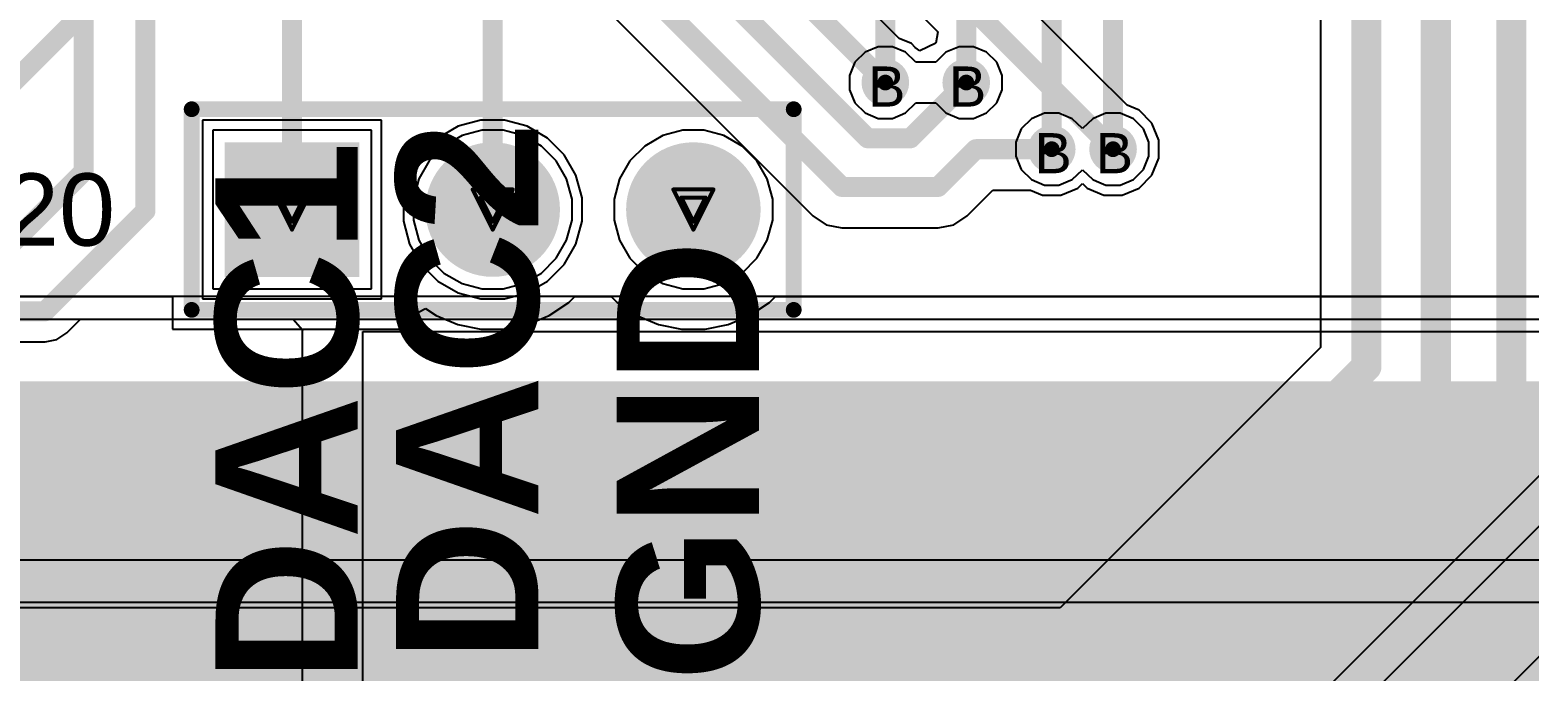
# Model space of a CAD drawing. Header units: inches. Extents: x 0 to 5379, y 0 to 5429.
# Drawn here: x 217.34 to 236.31, y 67.96 to 76.08 of the extents above; entities that cross this region are included whole.
import ezdxf

# ---------------------------------------------------------------- set-up
doc = ezdxf.new("R2010")
doc.units = ezdxf.units.IN
for name, color, linetype in [('Bottom Layer', 5, 'Continuous'), ('Bottom Solder', 6, 'Continuous'), ('Drill Drawing', 1, 'Continuous'), ('GND01', 16, 'Continuous'), ('GND02', 76, 'Continuous'), ('Multi-Layer', 9, 'Continuous'), ('Pad Holes', 156, 'Continuous'), ('PWR', 156, 'Continuous'), ('SIG 01', 90, 'Continuous'), ('Top Layer', 1, 'Continuous'), ('Top Overlay', 2, 'Continuous'), ('Top Solder', 216, 'Continuous'), ('Via Holes', 16, 'Continuous')]:
    doc.layers.add(name, color=color, linetype=linetype)
doc.styles.add('Arial', font='', dxfattribs={"height": 0.2})
doc.styles.add('Arial_Bold', font='', dxfattribs={"height": 0.2})
doc.styles.get('Arial').set_extended_font_data('Arial')
doc.styles.get('Arial_Bold').set_extended_font_data('Arial', bold=True)

# ---------------------------------------------------------------- blocks, each defined once
blk = doc.blocks.new('HDR1X3__819')
at = {"layer": 'Bottom Layer'}
blk.add_hatch(color=5, dxfattribs=at).paths.add_polyline_path([(-0.74999977, 0.74999977), (0.74999977, 0.74999977), (0.74999977, -0.74999977), (-0.74999977, -0.74999977)])
h = blk.add_hatch(color=5, dxfattribs=at)
edge = h.paths.add_edge_path()
edge.add_arc((2.54, 0), 0.7499985, 0, 360)
h = blk.add_hatch(color=5, dxfattribs=at)
edge = h.paths.add_edge_path()
edge.add_arc((5.08, 0), 0.7499985, 0, 360)
at = {"layer": 'Bottom Solder'}
blk.add_hatch(color=6, dxfattribs=at).paths.add_polyline_path([(-0.85159977, 0.85159977), (0.85159977, 0.85159977), (0.85159977, -0.85159977), (-0.85159977, -0.85159977)])
h = blk.add_hatch(color=6, dxfattribs=at)
edge = h.paths.add_edge_path()
edge.add_arc((2.54, 0), 0.8515985, 0, 360)
h = blk.add_hatch(color=6, dxfattribs=at)
edge = h.paths.add_edge_path()
edge.add_arc((5.08, 0), 0.8515985, 0, 360)
at = {"layer": 'GND01'}
blk.add_hatch(color=16, dxfattribs=at).paths.add_polyline_path([(-0.74999977, 0.74999977), (0.74999977, 0.74999977), (0.74999977, -0.74999977), (-0.74999977, -0.74999977)])
h = blk.add_hatch(color=16, dxfattribs=at)
edge = h.paths.add_edge_path()
edge.add_arc((2.54, 0), 0.7499985, 0, 360)
h = blk.add_hatch(color=16, dxfattribs=at)
edge = h.paths.add_edge_path()
edge.add_arc((5.08, 0), 0.7499985, 0, 360)
at = {"layer": 'GND02'}
blk.add_hatch(color=76, dxfattribs=at).paths.add_polyline_path([(-0.74999977, 0.74999977), (0.74999977, 0.74999977), (0.74999977, -0.74999977), (-0.74999977, -0.74999977)])
h = blk.add_hatch(color=76, dxfattribs=at)
edge = h.paths.add_edge_path()
edge.add_arc((2.54, 0), 0.7499985, 0, 360)
h = blk.add_hatch(color=76, dxfattribs=at)
edge = h.paths.add_edge_path()
edge.add_arc((5.08, 0), 0.7499985, 0, 360)
at = {"layer": 'Multi-Layer'}
blk.add_hatch(color=9, dxfattribs=at).paths.add_polyline_path([(-0.74999977, 0.74999977), (0.74999977, 0.74999977), (0.74999977, -0.74999977), (-0.74999977, -0.74999977)])
h = blk.add_hatch(color=9, dxfattribs=at)
edge = h.paths.add_edge_path()
edge.add_arc((2.54, 0), 0.7499985, 0, 360)
h = blk.add_hatch(color=9, dxfattribs=at)
edge = h.paths.add_edge_path()
edge.add_arc((5.08, 0), 0.7499985, 0, 360)
at = {"layer": 'Pad Holes'}
h = blk.add_hatch(color=7, dxfattribs=at)
edge = h.paths.add_edge_path()
edge.add_arc((0, 0), 0.4499991, 0, 360)
h = blk.add_hatch(color=7, dxfattribs=at)
edge = h.paths.add_edge_path()
edge.add_arc((2.54, 0), 0.4499991, 0, 360)
h = blk.add_hatch(color=7, dxfattribs=at)
edge = h.paths.add_edge_path()
edge.add_arc((5.08, 0), 0.4499991, 0, 360)
at = {"layer": 'PWR'}
blk.add_hatch(color=156, dxfattribs=at).paths.add_polyline_path([(-0.74999977, 0.74999977), (0.74999977, 0.74999977), (0.74999977, -0.74999977), (-0.74999977, -0.74999977)])
h = blk.add_hatch(color=156, dxfattribs=at)
edge = h.paths.add_edge_path()
edge.add_arc((2.54, 0), 0.7499985, 0, 360)
h = blk.add_hatch(color=156, dxfattribs=at)
edge = h.paths.add_edge_path()
edge.add_arc((5.08, 0), 0.7499985, 0, 360)
at = {"layer": 'SIG 01'}
blk.add_hatch(color=90, dxfattribs=at).paths.add_polyline_path([(-0.74999977, 0.74999977), (0.74999977, 0.74999977), (0.74999977, -0.74999977), (-0.74999977, -0.74999977)])
h = blk.add_hatch(color=90, dxfattribs=at)
edge = h.paths.add_edge_path()
edge.add_arc((2.54, 0), 0.7499985, 0, 360)
h = blk.add_hatch(color=90, dxfattribs=at)
edge = h.paths.add_edge_path()
edge.add_arc((5.08, 0), 0.7499985, 0, 360)
at = {"layer": 'Top Layer'}
blk.add_hatch(color=1, dxfattribs=at).paths.add_polyline_path([(-0.74999977, 0.74999977), (0.74999977, 0.74999977), (0.74999977, -0.74999977), (-0.74999977, -0.74999977)])
h = blk.add_hatch(color=1, dxfattribs=at)
edge = h.paths.add_edge_path()
edge.add_arc((2.54, 0), 0.7499985, 0, 360)
h = blk.add_hatch(color=1, dxfattribs=at)
edge = h.paths.add_edge_path()
edge.add_arc((5.08, 0), 0.7499985, 0, 360)
at = {"layer": 'Top Solder'}
blk.add_hatch(color=216, dxfattribs=at).paths.add_polyline_path([(-0.85159977, 0.85159977), (0.85159977, 0.85159977), (0.85159977, -0.85159977), (-0.85159977, -0.85159977)])
h = blk.add_hatch(color=216, dxfattribs=at)
edge = h.paths.add_edge_path()
edge.add_arc((2.54, 0), 0.8515985, 0, 360)
h = blk.add_hatch(color=216, dxfattribs=at)
edge = h.paths.add_edge_path()
edge.add_arc((5.08, 0), 0.8515985, 0, 360)
at = {"layer": 'Top Overlay'}
for points in [[(-1.27, 1.27, 0.1999996, 0.1999996, 0), (6.35, 1.27, 0.1999996, 0.1999996, 0)], [(-1.27, -1.27, 0.1999996, 0.1999996, 0), (-1.27, 1.27, 0.1999996, 0.1999996, 0)], [(6.35, -1.27, 0.1999996, 0.1999996, 0), (6.35, 1.27, 0.1999996, 0.1999996, 0)], [(-1.27, -1.27, 0.1999996, 0.1999996, 0), (6.35, -1.27, 0.1999996, 0.1999996, 0)]]:
    blk.add_lwpolyline(points, format="xyseb", dxfattribs=at)
for points in [[(-1.3199999, 1.27, 0.0999998, 0.0999998, 1), (-1.2200001, 1.27, 0.0999998, 0.0999998, 1)], [(-1.3199999, 1.27, 0.0999998, 0.0999998, 1), (-1.2200001, 1.27, 0.0999998, 0.0999998, 1)], [(6.300000099999999, 1.27, 0.0999998, 0.0999998, 1), (6.399999899999999, 1.27, 0.0999998, 0.0999998, 1)], [(6.300000099999999, 1.27, 0.0999998, 0.0999998, 1), (6.399999899999999, 1.27, 0.0999998, 0.0999998, 1)], [(-1.3199999, -1.27, 0.0999998, 0.0999998, 1), (-1.2200001, -1.27, 0.0999998, 0.0999998, 1)], [(-1.3199999, -1.27, 0.0999998, 0.0999998, 1), (-1.2200001, -1.27, 0.0999998, 0.0999998, 1)], [(6.300000099999999, -1.27, 0.0999998, 0.0999998, 1), (6.399999899999999, -1.27, 0.0999998, 0.0999998, 1)], [(6.300000099999999, -1.27, 0.0999998, 0.0999998, 1), (6.399999899999999, -1.27, 0.0999998, 0.0999998, 1)]]:
    blk.add_lwpolyline(points, format="xyseb", close=True, dxfattribs=at)

msp = doc.modelspace()

# ---------------------------------------------------------------- hatches: boundary and pattern name
at = {"layer": 'Bottom Layer'}
h = msp.add_hatch(color=5, dxfattribs=at)
edge = h.paths.add_edge_path()
edge.add_arc((228.16505802, 75.4126), 0.1999996, 0, 360)
h = msp.add_hatch(color=5, dxfattribs=at)
edge = h.paths.add_edge_path()
edge.add_arc((229.1893435, 75.4126), 0.1999996, 0, 360)
h = msp.add_hatch(color=5, dxfattribs=at)
edge = h.paths.add_edge_path()
edge.add_arc((230.27128698, 74.5687993), 0.1999996, 0, 360)
h = msp.add_hatch(color=5, dxfattribs=at)
edge = h.paths.add_edge_path()
edge.add_arc((231.04738652, 74.5687993), 0.1999996, 0, 360)
at = {"layer": 'Bottom Solder'}
h = msp.add_hatch(color=6, dxfattribs=at)
edge = h.paths.add_edge_path()
edge.add_arc((228.16505802, 75.4126), 0.3015996, 0, 360)
h = msp.add_hatch(color=6, dxfattribs=at)
edge = h.paths.add_edge_path()
edge.add_arc((229.1893435, 75.4126), 0.3015996, 0, 360)
h = msp.add_hatch(color=6, dxfattribs=at)
edge = h.paths.add_edge_path()
edge.add_arc((230.27128698, 74.5687993), 0.3015996, 0, 360)
h = msp.add_hatch(color=6, dxfattribs=at)
edge = h.paths.add_edge_path()
edge.add_arc((231.04738652, 74.5687993), 0.3015996, 0, 360)
msp.add_hatch(color=6, dxfattribs=at).paths.add_polyline_path([(191.32140806, 66.92899999999999), (348.97059746, 66.92899999999999), (348.97059746, 71.6309972), (191.32140806, 71.6309972)])
at = {"layer": 'GND01'}
h = msp.add_hatch(color=16, dxfattribs=at)
edge = h.paths.add_edge_path()
edge.add_arc((228.16505802, 75.4126), 0.1999996, 0, 360)
h = msp.add_hatch(color=16, dxfattribs=at)
edge = h.paths.add_edge_path()
edge.add_arc((229.1893435, 75.4126), 0.1999996, 0, 360)
h = msp.add_hatch(color=16, dxfattribs=at)
edge = h.paths.add_edge_path()
edge.add_arc((230.27128698, 74.5687993), 0.1999996, 0, 360)
h = msp.add_hatch(color=16, dxfattribs=at)
edge = h.paths.add_edge_path()
edge.add_arc((231.04738652, 74.5687993), 0.1999996, 0, 360)
at = {"layer": 'GND02'}
h = msp.add_hatch(color=76, dxfattribs=at)
edge = h.paths.add_edge_path()
edge.add_arc((228.16505802, 75.4126), 0.1999996, 0, 360)
h = msp.add_hatch(color=76, dxfattribs=at)
edge = h.paths.add_edge_path()
edge.add_arc((229.1893435, 75.4126), 0.1999996, 0, 360)
h = msp.add_hatch(color=76, dxfattribs=at)
edge = h.paths.add_edge_path()
edge.add_arc((230.27128698, 74.5687993), 0.1999996, 0, 360)
h = msp.add_hatch(color=76, dxfattribs=at)
edge = h.paths.add_edge_path()
edge.add_arc((231.04738652, 74.5687993), 0.1999996, 0, 360)
at = {"layer": 'PWR'}
h = msp.add_hatch(color=156, dxfattribs=at)
edge = h.paths.add_edge_path()
edge.add_arc((228.16505802, 75.4126), 0.1999996, 0, 360)
h = msp.add_hatch(color=156, dxfattribs=at)
edge = h.paths.add_edge_path()
edge.add_arc((229.1893435, 75.4126), 0.1999996, 0, 360)
h = msp.add_hatch(color=156, dxfattribs=at)
edge = h.paths.add_edge_path()
edge.add_arc((230.27128698, 74.5687993), 0.1999996, 0, 360)
h = msp.add_hatch(color=156, dxfattribs=at)
edge = h.paths.add_edge_path()
edge.add_arc((231.04738652, 74.5687993), 0.1999996, 0, 360)
at = {"layer": 'SIG 01'}
h = msp.add_hatch(color=90, dxfattribs=at)
edge = h.paths.add_edge_path()
edge.add_arc((228.16505802, 75.4126), 0.1999996, 0, 360)
h = msp.add_hatch(color=90, dxfattribs=at)
edge = h.paths.add_edge_path()
edge.add_arc((229.1893435, 75.4126), 0.1999996, 0, 360)
h = msp.add_hatch(color=90, dxfattribs=at)
edge = h.paths.add_edge_path()
edge.add_arc((230.27128698, 74.5687993), 0.1999996, 0, 360)
h = msp.add_hatch(color=90, dxfattribs=at)
edge = h.paths.add_edge_path()
edge.add_arc((231.04738652, 74.5687993), 0.1999996, 0, 360)
at = {"layer": 'Top Layer'}
h = msp.add_hatch(color=1, dxfattribs=at)
edge = h.paths.add_edge_path()
edge.add_arc((228.16505802, 75.4126), 0.1999996, 0, 360)
h = msp.add_hatch(color=1, dxfattribs=at)
edge = h.paths.add_edge_path()
edge.add_arc((229.1893435, 75.4126), 0.1999996, 0, 360)
h = msp.add_hatch(color=1, dxfattribs=at)
edge = h.paths.add_edge_path()
edge.add_arc((230.27128698, 74.5687993), 0.1999996, 0, 360)
h = msp.add_hatch(color=1, dxfattribs=at)
edge = h.paths.add_edge_path()
edge.add_arc((231.04738652, 74.5687993), 0.1999996, 0, 360)
at = {"layer": 'Top Solder'}
h = msp.add_hatch(color=216, dxfattribs=at)
edge = h.paths.add_edge_path()
edge.add_arc((228.16505802, 75.4126), 0.3015996, 0, 360)
h = msp.add_hatch(color=216, dxfattribs=at)
edge = h.paths.add_edge_path()
edge.add_arc((229.1893435, 75.4126), 0.3015996, 0, 360)
h = msp.add_hatch(color=216, dxfattribs=at)
edge = h.paths.add_edge_path()
edge.add_arc((230.27128698, 74.5687993), 0.3015996, 0, 360)
h = msp.add_hatch(color=216, dxfattribs=at)
edge = h.paths.add_edge_path()
edge.add_arc((231.04738652, 74.5687993), 0.3015996, 0, 360)
at = {"layer": 'Via Holes'}
h = msp.add_hatch(color=7, dxfattribs=at)
edge = h.paths.add_edge_path()
edge.add_arc((228.16505802, 75.4126), 0.0999998, 0, 360)
h = msp.add_hatch(color=7, dxfattribs=at)
edge = h.paths.add_edge_path()
edge.add_arc((229.1893435, 75.4126), 0.0999998, 0, 360)
h = msp.add_hatch(color=7, dxfattribs=at)
edge = h.paths.add_edge_path()
edge.add_arc((230.27128698, 74.5687993), 0.0999998, 0, 360)
h = msp.add_hatch(color=7, dxfattribs=at)
edge = h.paths.add_edge_path()
edge.add_arc((231.04738652, 74.5687993), 0.0999998, 0, 360)

# ---------------------------------------------------------------- linework, layer by layer
at = {"layer": 'Bottom Layer'}
for p, q in [((243.35271116, 72.7054172), (205.60831116, 72.7054172)), ((215.65690422, 72.7054172), (219.14348856, 72.7054172)), ((219.14348856, 72.7054172), (219.14348856, 72.29270022)), ((224.1593307, 72.63025352), (224.23449438, 72.7054172)), ((224.23449438, 72.7054172), (224.69647974, 72.7054172)), ((224.69647974, 72.7054172), (224.77164342, 72.63025352)), ((226.6993307, 72.63025352), (226.77449438, 72.7054172)), ((226.77449438, 72.7054172), (243.35271116, 72.7054172)), ((222.16748556, 72.45928357999999), (222.34528556, 72.55432022)), ((222.34528556, 72.55432022), (222.47928834, 72.46478268)), ((223.91168578, 72.46478268), (224.1593307, 72.63025352)), ((224.77164342, 72.63025352), (225.01928834, 72.46478268)), ((226.45168578, 72.46478268), (226.6993307, 72.63025352)), ((219.14348856, 72.29270022), (222.16748556, 72.29270022)), ((222.16748556, 72.29270022), (222.16748556, 72.45928357999999)), ((222.47928834, 72.46478268), (222.75445416, 72.35080526)), ((222.75445416, 72.35080526), (223.0465694, 72.29270022)), ((223.0465694, 72.29270022), (223.34440472, 72.29270022)), ((223.34440472, 72.29270022), (223.63651996, 72.35080526)), ((223.63651996, 72.35080526), (223.91168578, 72.46478268)), ((225.01928834, 72.46478268), (225.29445416, 72.35080526)), ((225.29445416, 72.35080526), (225.5865694, 72.29270022)), ((225.5865694, 72.29270022), (225.88440472, 72.29270022)), ((225.88440472, 72.29270022), (226.17651996, 72.35080526)), ((226.17651996, 72.35080526), (226.45168578, 72.46478268))]:
    msp.add_line(p, q, dxfattribs=at)
msp.add_lwpolyline([(215.14268122, 73.4314, 0.254, 0.254, 0), (217.94055472, 76.22927349999999, 0.254, 0.254, 0)], format="xyseb", dxfattribs=at)
at = {"layer": 'Drill Drawing'}
for points in [[(220.40148706, 74.05869872, 0.0508, 0.0508, 0), (220.90948706, 74.05869872, 0.0508, 0.0508, 0)], [(220.40148706, 74.05869872, 0.0508, 0.0508, 0), (220.65548706, 73.55069872, 0.0508, 0.0508, 0)], [(220.65548706, 73.55069872, 0.0508, 0.0508, 0), (220.90948706, 74.05869872, 0.0508, 0.0508, 0)], [(222.94148706, 74.05869872, 0.0508, 0.0508, 0), (223.44948706, 74.05869872, 0.0508, 0.0508, 0)], [(222.94148706, 74.05869872, 0.0508, 0.0508, 0), (223.19548706, 73.55069872, 0.0508, 0.0508, 0)], [(223.19548706, 73.55069872, 0.0508, 0.0508, 0), (223.44948706, 74.05869872, 0.0508, 0.0508, 0)], [(225.48148706, 74.05869872, 0.0508, 0.0508, 0), (225.98948706, 74.05869872, 0.0508, 0.0508, 0)], [(225.48148706, 74.05869872, 0.0508, 0.0508, 0), (225.73548706, 73.55069872, 0.0508, 0.0508, 0)], [(225.73548706, 73.55069872, 0.0508, 0.0508, 0), (225.98948706, 74.05869872, 0.0508, 0.0508, 0)], [(220.50308706, 73.95709872, 0.0508, 0.0508, 0), (220.80788706, 73.95709872, 0.0508, 0.0508, 0)], [(220.50308706, 73.95709872, 0.0508, 0.0508, 0), (220.65548706, 73.65229872, 0.0508, 0.0508, 0)], [(220.65548706, 73.65229872, 0.0508, 0.0508, 0), (220.80788706, 73.95709872, 0.0508, 0.0508, 0)], [(223.04308706, 73.95709872, 0.0508, 0.0508, 0), (223.34788706, 73.95709872, 0.0508, 0.0508, 0)], [(223.04308706, 73.95709872, 0.0508, 0.0508, 0), (223.19548706, 73.65229872, 0.0508, 0.0508, 0)], [(223.19548706, 73.65229872, 0.0508, 0.0508, 0), (223.34788706, 73.95709872, 0.0508, 0.0508, 0)], [(225.58308706, 73.95709872, 0.0508, 0.0508, 0), (225.88788706, 73.95709872, 0.0508, 0.0508, 0)], [(225.58308706, 73.95709872, 0.0508, 0.0508, 0), (225.73548706, 73.65229872, 0.0508, 0.0508, 0)], [(225.73548706, 73.65229872, 0.0508, 0.0508, 0), (225.88788706, 73.95709872, 0.0508, 0.0508, 0)]]:
    msp.add_lwpolyline(points, format="xyseb", dxfattribs=at)
for points in [[(220.38878706, 74.05869872, 0.0254, 0.0254, 1), (220.41418706, 74.05869872, 0.0254, 0.0254, 1)], [(220.38878706, 74.05869872, 0.0254, 0.0254, 1), (220.41418706, 74.05869872, 0.0254, 0.0254, 1)], [(220.89678706, 74.05869872, 0.0254, 0.0254, 1), (220.92218706, 74.05869872, 0.0254, 0.0254, 1)], [(220.89678706, 74.05869872, 0.0254, 0.0254, 1), (220.92218706, 74.05869872, 0.0254, 0.0254, 1)], [(222.92878706, 74.05869872, 0.0254, 0.0254, 1), (222.95418706, 74.05869872, 0.0254, 0.0254, 1)], [(222.92878706, 74.05869872, 0.0254, 0.0254, 1), (222.95418706, 74.05869872, 0.0254, 0.0254, 1)], [(223.43678706, 74.05869872, 0.0254, 0.0254, 1), (223.46218706, 74.05869872, 0.0254, 0.0254, 1)], [(223.43678706, 74.05869872, 0.0254, 0.0254, 1), (223.46218706, 74.05869872, 0.0254, 0.0254, 1)], [(225.46878706, 74.05869872, 0.0254, 0.0254, 1), (225.49418706, 74.05869872, 0.0254, 0.0254, 1)], [(225.46878706, 74.05869872, 0.0254, 0.0254, 1), (225.49418706, 74.05869872, 0.0254, 0.0254, 1)], [(225.97678706, 74.05869872, 0.0254, 0.0254, 1), (226.00218706, 74.05869872, 0.0254, 0.0254, 1)], [(225.97678706, 74.05869872, 0.0254, 0.0254, 1), (226.00218706, 74.05869872, 0.0254, 0.0254, 1)], [(220.49038706, 73.95709872, 0.0254, 0.0254, 1), (220.51578706, 73.95709872, 0.0254, 0.0254, 1)], [(220.49038706, 73.95709872, 0.0254, 0.0254, 1), (220.51578706, 73.95709872, 0.0254, 0.0254, 1)], [(220.79518706, 73.95709872, 0.0254, 0.0254, 1), (220.82058706, 73.95709872, 0.0254, 0.0254, 1)], [(220.79518706, 73.95709872, 0.0254, 0.0254, 1), (220.82058706, 73.95709872, 0.0254, 0.0254, 1)], [(223.03038706, 73.95709872, 0.0254, 0.0254, 1), (223.05578706, 73.95709872, 0.0254, 0.0254, 1)], [(223.03038706, 73.95709872, 0.0254, 0.0254, 1), (223.05578706, 73.95709872, 0.0254, 0.0254, 1)], [(223.33518706, 73.95709872, 0.0254, 0.0254, 1), (223.36058706, 73.95709872, 0.0254, 0.0254, 1)], [(223.33518706, 73.95709872, 0.0254, 0.0254, 1), (223.36058706, 73.95709872, 0.0254, 0.0254, 1)], [(225.57038706, 73.95709872, 0.0254, 0.0254, 1), (225.59578706, 73.95709872, 0.0254, 0.0254, 1)], [(225.57038706, 73.95709872, 0.0254, 0.0254, 1), (225.59578706, 73.95709872, 0.0254, 0.0254, 1)], [(225.87518706, 73.95709872, 0.0254, 0.0254, 1), (225.90058706, 73.95709872, 0.0254, 0.0254, 1)], [(225.87518706, 73.95709872, 0.0254, 0.0254, 1), (225.90058706, 73.95709872, 0.0254, 0.0254, 1)], [(220.64278706, 73.65229872, 0.0254, 0.0254, 1), (220.66818706, 73.65229872, 0.0254, 0.0254, 1)], [(220.64278706, 73.65229872, 0.0254, 0.0254, 1), (220.66818706, 73.65229872, 0.0254, 0.0254, 1)], [(223.18278706, 73.65229872, 0.0254, 0.0254, 1), (223.20818706, 73.65229872, 0.0254, 0.0254, 1)], [(223.18278706, 73.65229872, 0.0254, 0.0254, 1), (223.20818706, 73.65229872, 0.0254, 0.0254, 1)], [(225.72278706, 73.65229872, 0.0254, 0.0254, 1), (225.74818706, 73.65229872, 0.0254, 0.0254, 1)], [(225.72278706, 73.65229872, 0.0254, 0.0254, 1), (225.74818706, 73.65229872, 0.0254, 0.0254, 1)], [(220.64278706, 73.55069872, 0.0254, 0.0254, 1), (220.66818706, 73.55069872, 0.0254, 0.0254, 1)], [(220.64278706, 73.55069872, 0.0254, 0.0254, 1), (220.66818706, 73.55069872, 0.0254, 0.0254, 1)], [(223.18278706, 73.55069872, 0.0254, 0.0254, 1), (223.20818706, 73.55069872, 0.0254, 0.0254, 1)], [(223.18278706, 73.55069872, 0.0254, 0.0254, 1), (223.20818706, 73.55069872, 0.0254, 0.0254, 1)], [(225.72278706, 73.55069872, 0.0254, 0.0254, 1), (225.74818706, 73.55069872, 0.0254, 0.0254, 1)], [(225.72278706, 73.55069872, 0.0254, 0.0254, 1), (225.74818706, 73.55069872, 0.0254, 0.0254, 1)]]:
    msp.add_lwpolyline(points, format="xyseb", close=True, dxfattribs=at)
at = {"layer": 'GND01'}
for p, q in [((227.9078881, 75.79748366), (227.78017436, 75.66976992)), ((228.07475086, 75.86659959999999), (227.9078881, 75.79748366)), ((228.25536518, 75.86659959999999), (228.07475086, 75.86659959999999)), ((228.42222794, 75.79748366), (228.25536518, 75.86659959999999)), ((228.54993914, 75.66977245999999), (228.42222794, 75.79748366)), ((228.93217358, 75.79748366), (228.80446238, 75.66977245999999)), ((229.09903634, 75.86659959999999), (228.93217358, 75.79748366)), ((229.27965066, 75.86659959999999), (229.09903634, 75.86659959999999)), ((229.44651342, 75.79748366), (229.27965066, 75.86659959999999)), ((229.57422716, 75.66976992), (229.44651342, 75.79748366)), ((227.78017436, 75.66976992), (227.71105842, 75.50290715999999)), ((228.80446238, 75.66977245999999), (228.54993914, 75.66977245999999)), ((229.6433431, 75.50290715999999), (229.57422716, 75.66976992)), ((227.71105842, 75.50290715999999), (227.71105842, 75.32229284)), ((229.6433431, 75.32229284), (229.6433431, 75.50290715999999)), ((227.71105842, 75.32229284), (227.78017436, 75.15543008)), ((227.78017436, 75.15543008), (227.9078881, 75.02771634)), ((228.42222794, 75.02771634), (228.54993914, 75.15542754)), ((228.54993914, 75.15542754), (228.80446238, 75.15542754)), ((228.80446238, 75.15542754), (228.93217358, 75.02771634)), ((229.44651342, 75.02771634), (229.57422716, 75.15543008)), ((229.57422716, 75.15543008), (229.6433431, 75.32229284)), ((227.9078881, 75.02771634), (228.07475086, 74.9586004)), ((228.07475086, 74.9586004), (228.25536518, 74.9586004)), ((228.25536518, 74.9586004), (228.42222794, 75.02771634)), ((228.93217358, 75.02771634), (229.09903634, 74.9586004)), ((229.09903634, 74.9586004), (229.27965066, 74.9586004)), ((229.27965066, 74.9586004), (229.44651342, 75.02771634)), ((230.01411706, 74.95368296), (229.88640332, 74.82596921999999)), ((230.18097982, 75.0227989), (230.01411706, 74.95368296)), ((230.36159414, 75.0227989), (230.18097982, 75.0227989)), ((230.47888118, 74.97421632), (230.36159414, 75.0227989)), ((230.52845944, 74.95368549999999), (230.47888118, 74.97421632)), ((230.52850008, 74.95364232), (230.52845944, 74.95368549999999)), ((230.65933548, 74.82898927999999), (230.52850008, 74.95364232)), ((230.79017342, 74.95364232), (230.65933548, 74.82898927999999)), ((230.79021406, 74.95368549999999), (230.79017342, 74.95364232)), ((230.83979232, 74.97421886), (230.79021406, 74.95368549999999)), ((230.95707936, 75.0227989), (230.83979232, 74.97421886)), ((231.13769368, 75.0227989), (230.95707936, 75.0227989)), ((231.30455644, 74.95368296), (231.13769368, 75.0227989)), ((231.43227018, 74.82596921999999), (231.30455644, 74.95368296)), ((221.65948556, 74.80869722), (219.65148856, 74.80869722)), ((219.65148856, 74.80869722), (219.65148856, 72.80070022)), ((221.65948556, 72.80070022), (221.65948556, 74.80869722)), ((223.063308, 74.80869722), (222.80795672, 74.74027724)), ((223.32766612, 74.80869722), (223.063308, 74.80869722)), ((223.5830174, 74.74027724), (223.32766612, 74.80869722)), ((229.88640332, 74.82596921999999), (229.81728738, 74.65910645999999)), ((231.50138612, 74.65910645999999), (231.43227018, 74.82596921999999)), ((222.57901636, 74.60809818), (222.3920876, 74.42116942)), ((222.80795672, 74.74027724), (222.57901636, 74.60809818)), ((223.81195776, 74.60809818), (223.5830174, 74.74027724)), ((223.99888652, 74.42116942), (223.81195776, 74.60809818)), ((229.81728738, 74.65910645999999), (229.81728738, 74.47849214)), ((231.50138612, 74.47849214), (231.50138612, 74.65910645999999)), ((222.3920876, 74.42116942), (222.25990854, 74.19222906)), ((224.13106558, 74.19222906), (223.99888652, 74.42116942)), ((229.81728738, 74.47849214), (229.88640332, 74.31162938)), ((231.43227018, 74.31162938), (231.50138612, 74.47849214)), ((222.25990854, 74.19222906), (222.19148856, 73.93687777999999)), ((224.19948556, 73.93687777999999), (224.13106558, 74.19222906)), ((229.88640332, 74.31162938), (230.01411706, 74.18391564)), ((230.52850008, 74.18395627999999), (230.65933802, 74.30860932)), ((230.65933802, 74.30860932), (230.79017342, 74.18395627999999)), ((231.30455644, 74.18391564), (231.43227018, 74.31162938)), ((230.01411706, 74.18391564), (230.18097982, 74.11479969999999)), ((230.18097982, 74.11479969999999), (230.36159414, 74.11479969999999)), ((230.36159414, 74.11479969999999), (230.47888118, 74.16337974)), ((230.47888118, 74.16337974), (230.52845944, 74.1839131)), ((230.52845944, 74.1839131), (230.52850008, 74.18395627999999)), ((230.79017342, 74.18395627999999), (230.79021406, 74.1839131)), ((230.79021406, 74.1839131), (230.83979232, 74.16338228)), ((230.83979232, 74.16338228), (230.95707936, 74.11479969999999)), ((230.95707936, 74.11479969999999), (231.13769368, 74.11479969999999)), ((231.13769368, 74.11479969999999), (231.30455644, 74.18391564)), ((222.19148856, 73.93687777999999), (222.19148856, 73.67251966)), ((224.19948556, 73.67251966), (224.19948556, 73.93687777999999)), ((222.19148856, 73.67251966), (222.25990854, 73.41716837999999)), ((224.13106558, 73.41716837999999), (224.19948556, 73.67251966)), ((222.25990854, 73.41716837999999), (222.3920876, 73.18822802)), ((223.99888652, 73.18822802), (224.13106558, 73.41716837999999)), ((222.3920876, 73.18822802), (222.57901636, 73.00129926)), ((223.81195776, 73.00129926), (223.99888652, 73.18822802)), ((222.57901636, 73.00129926), (222.80795672, 72.8691202)), ((222.80795672, 72.8691202), (223.063308, 72.80070022)), ((223.32766612, 72.80070022), (223.5830174, 72.8691202)), ((223.5830174, 72.8691202), (223.81195776, 73.00129926)), ((219.65148856, 72.80070022), (221.65948556, 72.80070022)), ((223.063308, 72.80070022), (223.32766612, 72.80070022))]:
    msp.add_line(p, q, dxfattribs=at)
at = {"layer": 'GND02'}
for p, q in [((227.9078881, 75.79748366), (227.78017436, 75.66976992)), ((228.07475086, 75.86659959999999), (227.9078881, 75.79748366)), ((228.25536518, 75.86659959999999), (228.07475086, 75.86659959999999)), ((228.42222794, 75.79748366), (228.25536518, 75.86659959999999)), ((228.54993914, 75.66977245999999), (228.42222794, 75.79748366)), ((228.93217358, 75.79748366), (228.80446238, 75.66977245999999)), ((229.09903634, 75.86659959999999), (228.93217358, 75.79748366)), ((229.27965066, 75.86659959999999), (229.09903634, 75.86659959999999)), ((229.44651342, 75.79748366), (229.27965066, 75.86659959999999)), ((229.57422716, 75.66976992), (229.44651342, 75.79748366)), ((227.78017436, 75.66976992), (227.71105842, 75.50290715999999)), ((228.80446238, 75.66977245999999), (228.54993914, 75.66977245999999)), ((229.6433431, 75.50290715999999), (229.57422716, 75.66976992)), ((227.71105842, 75.50290715999999), (227.71105842, 75.32229284)), ((229.6433431, 75.32229284), (229.6433431, 75.50290715999999)), ((227.71105842, 75.32229284), (227.78017436, 75.15543008)), ((227.78017436, 75.15543008), (227.9078881, 75.02771634)), ((228.42222794, 75.02771634), (228.54993914, 75.15542754)), ((228.54993914, 75.15542754), (228.80446238, 75.15542754)), ((228.80446238, 75.15542754), (228.93217358, 75.02771634)), ((229.44651342, 75.02771634), (229.57422716, 75.15543008)), ((229.57422716, 75.15543008), (229.6433431, 75.32229284)), ((227.9078881, 75.02771634), (228.07475086, 74.9586004)), ((228.07475086, 74.9586004), (228.25536518, 74.9586004)), ((228.25536518, 74.9586004), (228.42222794, 75.02771634)), ((228.93217358, 75.02771634), (229.09903634, 74.9586004)), ((229.09903634, 74.9586004), (229.27965066, 74.9586004)), ((229.27965066, 74.9586004), (229.44651342, 75.02771634)), ((230.01411706, 74.95368296), (229.88640332, 74.82596921999999)), ((230.18097982, 75.0227989), (230.01411706, 74.95368296)), ((230.36159414, 75.0227989), (230.18097982, 75.0227989)), ((230.47888118, 74.97421632), (230.36159414, 75.0227989)), ((230.52845944, 74.95368549999999), (230.47888118, 74.97421632)), ((230.52850008, 74.95364232), (230.52845944, 74.95368549999999)), ((230.65933548, 74.82898927999999), (230.52850008, 74.95364232)), ((230.79017342, 74.95364232), (230.65933548, 74.82898927999999)), ((230.79021406, 74.95368549999999), (230.79017342, 74.95364232)), ((230.83979232, 74.97421886), (230.79021406, 74.95368549999999)), ((230.95707936, 75.0227989), (230.83979232, 74.97421886)), ((231.13769368, 75.0227989), (230.95707936, 75.0227989)), ((231.30455644, 74.95368296), (231.13769368, 75.0227989)), ((231.43227018, 74.82596921999999), (231.30455644, 74.95368296)), ((221.65948556, 74.80869722), (219.65148856, 74.80869722)), ((219.65148856, 74.80869722), (219.65148856, 72.80070022)), ((221.65948556, 72.80070022), (221.65948556, 74.80869722)), ((223.063308, 74.80869722), (222.80795672, 74.74027724)), ((223.32766612, 74.80869722), (223.063308, 74.80869722)), ((223.5830174, 74.74027724), (223.32766612, 74.80869722)), ((229.88640332, 74.82596921999999), (229.81728738, 74.65910645999999)), ((231.50138612, 74.65910645999999), (231.43227018, 74.82596921999999)), ((222.57901636, 74.60809818), (222.3920876, 74.42116942)), ((222.80795672, 74.74027724), (222.57901636, 74.60809818)), ((223.81195776, 74.60809818), (223.5830174, 74.74027724)), ((223.99888652, 74.42116942), (223.81195776, 74.60809818)), ((229.81728738, 74.65910645999999), (229.81728738, 74.47849214)), ((231.50138612, 74.47849214), (231.50138612, 74.65910645999999)), ((222.3920876, 74.42116942), (222.25990854, 74.19222906)), ((224.13106558, 74.19222906), (223.99888652, 74.42116942)), ((229.81728738, 74.47849214), (229.88640332, 74.31162938)), ((231.43227018, 74.31162938), (231.50138612, 74.47849214)), ((222.25990854, 74.19222906), (222.19148856, 73.93687777999999)), ((224.19948556, 73.93687777999999), (224.13106558, 74.19222906)), ((229.88640332, 74.31162938), (230.01411706, 74.18391564)), ((230.52850008, 74.18395627999999), (230.65933802, 74.30860932)), ((230.65933802, 74.30860932), (230.79017342, 74.18395627999999)), ((231.30455644, 74.18391564), (231.43227018, 74.31162938)), ((230.01411706, 74.18391564), (230.18097982, 74.11479969999999)), ((230.18097982, 74.11479969999999), (230.36159414, 74.11479969999999)), ((230.36159414, 74.11479969999999), (230.47888118, 74.16337974)), ((230.47888118, 74.16337974), (230.52845944, 74.1839131)), ((230.52845944, 74.1839131), (230.52850008, 74.18395627999999)), ((230.79017342, 74.18395627999999), (230.79021406, 74.1839131)), ((230.79021406, 74.1839131), (230.83979232, 74.16338228)), ((230.83979232, 74.16338228), (230.95707936, 74.11479969999999)), ((230.95707936, 74.11479969999999), (231.13769368, 74.11479969999999)), ((231.13769368, 74.11479969999999), (231.30455644, 74.18391564)), ((222.19148856, 73.93687777999999), (222.19148856, 73.67251966)), ((224.19948556, 73.67251966), (224.19948556, 73.93687777999999)), ((222.19148856, 73.67251966), (222.25990854, 73.41716837999999)), ((224.13106558, 73.41716837999999), (224.19948556, 73.67251966)), ((222.25990854, 73.41716837999999), (222.3920876, 73.18822802)), ((223.99888652, 73.18822802), (224.13106558, 73.41716837999999)), ((222.3920876, 73.18822802), (222.57901636, 73.00129926)), ((223.81195776, 73.00129926), (223.99888652, 73.18822802)), ((222.57901636, 73.00129926), (222.80795672, 72.8691202)), ((222.80795672, 72.8691202), (223.063308, 72.80070022)), ((223.32766612, 72.80070022), (223.5830174, 72.8691202)), ((223.5830174, 72.8691202), (223.81195776, 73.00129926)), ((219.65148856, 72.80070022), (221.65948556, 72.80070022)), ((223.063308, 72.80070022), (223.32766612, 72.80070022))]:
    msp.add_line(p, q, dxfattribs=at)
at = {"layer": 'PWR'}
for p, q in [((227.9078881, 75.79748366), (227.78017436, 75.66976992)), ((228.07475086, 75.86659959999999), (227.9078881, 75.79748366)), ((228.25536518, 75.86659959999999), (228.07475086, 75.86659959999999)), ((228.42222794, 75.79748366), (228.25536518, 75.86659959999999)), ((228.54993914, 75.66977245999999), (228.42222794, 75.79748366)), ((228.93217358, 75.79748366), (228.80446238, 75.66977245999999)), ((229.09903634, 75.86659959999999), (228.93217358, 75.79748366)), ((229.27965066, 75.86659959999999), (229.09903634, 75.86659959999999)), ((229.44651342, 75.79748366), (229.27965066, 75.86659959999999)), ((229.57422716, 75.66976992), (229.44651342, 75.79748366)), ((227.78017436, 75.66976992), (227.71105842, 75.50290715999999)), ((228.80446238, 75.66977245999999), (228.54993914, 75.66977245999999)), ((229.6433431, 75.50290715999999), (229.57422716, 75.66976992)), ((227.71105842, 75.50290715999999), (227.71105842, 75.32229284)), ((229.6433431, 75.32229284), (229.6433431, 75.50290715999999)), ((227.71105842, 75.32229284), (227.78017436, 75.15543008)), ((227.78017436, 75.15543008), (227.9078881, 75.02771634)), ((228.42222794, 75.02771634), (228.54993914, 75.15542754)), ((228.54993914, 75.15542754), (228.80446238, 75.15542754)), ((228.80446238, 75.15542754), (228.93217358, 75.02771634)), ((229.44651342, 75.02771634), (229.57422716, 75.15543008)), ((229.57422716, 75.15543008), (229.6433431, 75.32229284)), ((227.9078881, 75.02771634), (228.07475086, 74.9586004)), ((228.07475086, 74.9586004), (228.25536518, 74.9586004)), ((228.25536518, 74.9586004), (228.42222794, 75.02771634)), ((228.93217358, 75.02771634), (229.09903634, 74.9586004)), ((229.09903634, 74.9586004), (229.27965066, 74.9586004)), ((229.27965066, 74.9586004), (229.44651342, 75.02771634)), ((230.01411706, 74.95368296), (229.88640332, 74.82596921999999)), ((230.18097982, 75.0227989), (230.01411706, 74.95368296)), ((230.36159414, 75.0227989), (230.18097982, 75.0227989)), ((230.47888118, 74.97421632), (230.36159414, 75.0227989)), ((230.52845944, 74.95368549999999), (230.47888118, 74.97421632)), ((230.52850008, 74.95364232), (230.52845944, 74.95368549999999)), ((230.65933548, 74.82898927999999), (230.52850008, 74.95364232)), ((230.79017342, 74.95364232), (230.65933548, 74.82898927999999)), ((230.79021406, 74.95368549999999), (230.79017342, 74.95364232)), ((230.83979232, 74.97421886), (230.79021406, 74.95368549999999)), ((230.95707936, 75.0227989), (230.83979232, 74.97421886)), ((231.13769368, 75.0227989), (230.95707936, 75.0227989)), ((231.30455644, 74.95368296), (231.13769368, 75.0227989)), ((231.43227018, 74.82596921999999), (231.30455644, 74.95368296)), ((221.65948556, 74.80869722), (219.65148856, 74.80869722)), ((219.65148856, 74.80869722), (219.65148856, 72.80070022)), ((221.65948556, 72.80070022), (221.65948556, 74.80869722)), ((223.063308, 74.80869722), (222.80795672, 74.74027724)), ((223.32766612, 74.80869722), (223.063308, 74.80869722)), ((223.5830174, 74.74027724), (223.32766612, 74.80869722)), ((225.603308, 74.80869722), (225.34795672, 74.74027724)), ((225.86766612, 74.80869722), (225.603308, 74.80869722)), ((226.1230174, 74.74027724), (225.86766612, 74.80869722)), ((229.88640332, 74.82596921999999), (229.81728738, 74.65910645999999)), ((231.50138612, 74.65910645999999), (231.43227018, 74.82596921999999)), ((222.57901636, 74.60809818), (222.3920876, 74.42116942)), ((222.80795672, 74.74027724), (222.57901636, 74.60809818)), ((223.81195776, 74.60809818), (223.5830174, 74.74027724)), ((223.99888652, 74.42116942), (223.81195776, 74.60809818)), ((225.11901636, 74.60809818), (224.9320876, 74.42116942)), ((225.34795672, 74.74027724), (225.11901636, 74.60809818)), ((226.35195776, 74.60809818), (226.1230174, 74.74027724)), ((226.53888652, 74.42116942), (226.35195776, 74.60809818)), ((229.81728738, 74.65910645999999), (229.81728738, 74.47849214)), ((231.50138612, 74.47849214), (231.50138612, 74.65910645999999)), ((222.3920876, 74.42116942), (222.25990854, 74.19222906)), ((224.13106558, 74.19222906), (223.99888652, 74.42116942)), ((224.9320876, 74.42116942), (224.79990854, 74.19222906)), ((226.67106558, 74.19222906), (226.53888652, 74.42116942)), ((229.81728738, 74.47849214), (229.88640332, 74.31162938)), ((231.43227018, 74.31162938), (231.50138612, 74.47849214)), ((222.25990854, 74.19222906), (222.19148856, 73.93687777999999)), ((224.19948556, 73.93687777999999), (224.13106558, 74.19222906)), ((224.79990854, 74.19222906), (224.73148856, 73.93687777999999)), ((226.73948556, 73.93687777999999), (226.67106558, 74.19222906)), ((229.88640332, 74.31162938), (230.01411706, 74.18391564)), ((230.52850008, 74.18395627999999), (230.65933802, 74.30860932)), ((230.65933802, 74.30860932), (230.79017342, 74.18395627999999)), ((231.30455644, 74.18391564), (231.43227018, 74.31162938)), ((230.01411706, 74.18391564), (230.18097982, 74.11479969999999)), ((230.18097982, 74.11479969999999), (230.36159414, 74.11479969999999)), ((230.36159414, 74.11479969999999), (230.47888118, 74.16337974)), ((230.47888118, 74.16337974), (230.52845944, 74.1839131)), ((230.52845944, 74.1839131), (230.52850008, 74.18395627999999)), ((230.79017342, 74.18395627999999), (230.79021406, 74.1839131)), ((230.79021406, 74.1839131), (230.83979232, 74.16338228)), ((230.83979232, 74.16338228), (230.95707936, 74.11479969999999)), ((230.95707936, 74.11479969999999), (231.13769368, 74.11479969999999)), ((231.13769368, 74.11479969999999), (231.30455644, 74.18391564)), ((222.19148856, 73.93687777999999), (222.19148856, 73.67251966)), ((224.19948556, 73.67251966), (224.19948556, 73.93687777999999)), ((224.73148856, 73.93687777999999), (224.73148856, 73.67251966)), ((226.73948556, 73.67251966), (226.73948556, 73.93687777999999)), ((222.19148856, 73.67251966), (222.25990854, 73.41716837999999)), ((224.13106558, 73.41716837999999), (224.19948556, 73.67251966)), ((224.73148856, 73.67251966), (224.79990854, 73.41716837999999)), ((226.67106558, 73.41716837999999), (226.73948556, 73.67251966)), ((222.25990854, 73.41716837999999), (222.3920876, 73.18822802)), ((223.99888652, 73.18822802), (224.13106558, 73.41716837999999)), ((224.79990854, 73.41716837999999), (224.9320876, 73.18822802)), ((226.53888652, 73.18822802), (226.67106558, 73.41716837999999)), ((222.3920876, 73.18822802), (222.57901636, 73.00129926)), ((223.81195776, 73.00129926), (223.99888652, 73.18822802)), ((224.9320876, 73.18822802), (225.11901636, 73.00129926)), ((226.35195776, 73.00129926), (226.53888652, 73.18822802)), ((222.57901636, 73.00129926), (222.80795672, 72.8691202)), ((222.80795672, 72.8691202), (223.063308, 72.80070022)), ((223.32766612, 72.80070022), (223.5830174, 72.8691202)), ((223.5830174, 72.8691202), (223.81195776, 73.00129926)), ((225.11901636, 73.00129926), (225.34795672, 72.8691202)), ((225.34795672, 72.8691202), (225.603308, 72.80070022)), ((225.86766612, 72.80070022), (226.1230174, 72.8691202)), ((226.1230174, 72.8691202), (226.35195776, 73.00129926)), ((219.65148856, 72.80070022), (221.65948556, 72.80070022)), ((223.063308, 72.80070022), (223.32766612, 72.80070022)), ((225.603308, 72.80070022), (225.86766612, 72.80070022)), ((252.68388122, 69.36739999999999), (188.57428122, 69.36739999999999)), ((188.52809386, 68.83399999999999), (253.19188122, 68.83399999999999))]:
    msp.add_line(p, q, dxfattribs=at)
at = {"layer": 'SIG 01'}
for p, q in [((230.79308934, 75.5555893), (226.36302962, 79.98564902)), ((233.67118366, 79.24258472), (233.67118366, 72.05755972)), ((225.7822383, 79.10144962), (228.83017734, 76.05351058)), ((228.34195886, 75.96819452), (225.3964377, 78.91371568)), ((223.86893758, 77.10444828), (227.24783354, 73.72555231999999)), ((228.49416836, 75.90514664), (228.34195886, 75.96819452)), ((228.54445274, 75.85486225999999), (228.49416836, 75.90514664)), ((228.80254468, 75.91240341999999), (228.6019177, 75.81218009999999)), ((228.83017734, 76.05351058), (228.80254468, 75.91240341999999)), ((228.6019177, 75.81218009999999), (228.54445274, 75.85486225999999)), ((230.79309696, 75.55558422), (230.79308934, 75.5555893)), ((231.22428736, 75.12439382), (230.79309696, 75.55558422)), ((231.37649686, 75.06134594), (231.22428736, 75.12439382)), ((231.53993316, 74.89790964), (231.37649686, 75.06134594)), ((221.78648556, 74.93569722), (219.52448856, 74.93569722)), ((219.52448856, 74.93569722), (219.52448856, 72.67370021999999)), ((221.78648556, 72.67370021999999), (221.78648556, 74.93569722)), ((222.75893726, 74.85862091999999), (222.50103836, 74.70972104)), ((223.04658718, 74.93569722), (222.75893726, 74.85862091999999)), ((223.34438694, 74.93569722), (223.04658718, 74.93569722)), ((223.63203686, 74.85862091999999), (223.34438694, 74.93569722)), ((223.88993576, 74.70972104), (223.63203686, 74.85862091999999)), ((231.62838612, 74.68436675999999), (231.53993316, 74.89790964)), ((222.50103836, 74.70972104), (222.29046474, 74.49914742)), ((224.10050938, 74.49914742), (223.88993576, 74.70972104)), ((231.62838612, 74.45323184), (231.62838612, 74.68436675999999)), ((222.29046474, 74.49914742), (222.14156486, 74.24124852)), ((224.24940926, 74.24124852), (224.10050938, 74.49914742)), ((231.53993316, 74.23968896), (231.62838612, 74.45323184)), ((222.14156486, 74.24124852), (222.06448856, 73.95359859999999)), ((224.32648556, 73.95359859999999), (224.24940926, 74.24124852)), ((231.37649686, 74.07625266), (231.53993316, 74.23968896)), ((229.200202, 73.72555231999999), (229.52549726, 74.05084758)), ((229.52549726, 74.05084758), (230.00351002, 74.05084758)), ((230.00351002, 74.05084758), (230.15571952, 73.9877997)), ((230.38685444, 73.9877997), (230.60039732, 74.07625266)), ((230.60039732, 74.07625266), (230.65933548, 74.13519081999999)), ((230.65933548, 74.13519081999999), (230.71827618, 74.07625266)), ((230.71827618, 74.07625266), (230.93181906, 73.9877997)), ((231.16295398, 73.9877997), (231.37649686, 74.07625266)), ((222.06448856, 73.95359859999999), (222.06448856, 73.65579884)), ((224.32648556, 73.65579884), (224.32648556, 73.95359859999999)), ((230.15571952, 73.9877997), (230.38685444, 73.9877997)), ((230.93181906, 73.9877997), (231.16295398, 73.9877997)), ((222.06448856, 73.65579884), (222.14156486, 73.36814892)), ((224.24940926, 73.36814892), (224.32648556, 73.65579884)), ((227.24783354, 73.72555231999999), (227.41586978, 73.61327416)), ((229.03216576, 73.61327416), (229.200202, 73.72555231999999)), ((227.41586978, 73.61327416), (227.61408122, 73.57384828)), ((227.61408122, 73.57384828), (228.83395432, 73.57384828)), ((228.83395432, 73.57384828), (229.03216576, 73.61327416)), ((222.14156486, 73.36814892), (222.29046474, 73.11025002)), ((224.10050938, 73.11025002), (224.24940926, 73.36814892)), ((222.29046474, 73.11025002), (222.50103836, 72.89967639999999)), ((223.88993576, 72.89967639999999), (224.10050938, 73.11025002)), ((222.50103836, 72.89967639999999), (222.75893726, 72.75077651999999)), ((223.63203686, 72.75077651999999), (223.88993576, 72.89967639999999)), ((219.52448856, 72.67370021999999), (221.78648556, 72.67370021999999)), ((222.75893726, 72.75077651999999), (223.04658718, 72.67370021999999)), ((223.04658718, 72.67370021999999), (223.34438694, 72.67370021999999)), ((223.34438694, 72.67370021999999), (223.63203686, 72.75077651999999)), ((233.67118366, 72.05755972), (230.37593752, 68.76231358)), ((238.03327806, 71.39045411999999), (232.02811862, 65.38529468)), ((232.68150822, 64.39056971999999), (239.02800302, 70.73706452)), ((231.94356456, 65.93862606), (236.49931364, 70.49437513999999)), ((230.37593752, 68.76231358), (151.95349848, 68.76231358))]:
    msp.add_line(p, q, dxfattribs=at)
for points in [[(234.25387998, 71.81619875999999, 0.3809999999999999, 0.3809999999999999, 0), (234.25387998, 80.8336839, 0.3809999999999999, 0.3809999999999999, 0)], [(235.13248122, 71.374, 0.3809999999999999, 0.3809999999999999, 0), (235.13248122, 80.4164, 0.3809999999999999, 0.3809999999999999, 0)], [(236.087285, 70.90640377999999, 0.3809999999999999, 0.3809999999999999, 0), (236.087285, 80.4164, 0.3809999999999999, 0.3809999999999999, 0)], [(225.99678194, 79.61940134, 0.254, 0.254, 0), (230.42684674, 75.18933653999999, 0.254, 0.254, 0)], [(224.63060484, 78.94705318, 0.254, 0.254, 0), (228.16505802, 75.4126, 0.254, 0.254, 0)], [(224.39752428, 78.25122526, 0.254, 0.254, 0), (227.94117988, 74.70756966, 0.254, 0.254, 0)], [(224.08348122, 77.6224, 0.254, 0.254, 0), (227.61408122, 74.09179999999999, 0.254, 0.254, 0)], [(228.48431316, 74.70756966, 0.254, 0.254, 0), (229.1893435, 75.4126, 0.254, 0.254, 0)], [(230.42684674, 75.18933653999999, 0.254, 0.254, 0), (230.42684928, 75.18933653999999, 0.254, 0.254, 0)], [(230.42684928, 75.18933653999999, 0.254, 0.254, 0), (231.04738652, 74.5687993, 0.254, 0.254, 0)], [(227.94117988, 74.70756966, 0.254, 0.254, 0), (228.48431316, 74.70756966, 0.254, 0.254, 0)], [(228.83395432, 74.09179999999999, 0.254, 0.254, 0), (229.31095362, 74.5687993, 0.254, 0.254, 0)], [(229.31095362, 74.5687993, 0.254, 0.254, 0), (230.27128698, 74.5687993, 0.254, 0.254, 0)], [(227.61408122, 74.09179999999999, 0.254, 0.254, 0), (228.83395432, 74.09179999999999, 0.254, 0.254, 0)], [(230.61729848, 68.17961726, 0.3809999999999999, 0.3809999999999999, 0), (234.25387998, 71.81619875999999, 0.3809999999999999, 0.3809999999999999, 0)], [(231.00419128, 67.24571006, 0.3809999999999999, 0.3809999999999999, 0), (235.13248122, 71.374, 0.3809999999999999, 0.3809999999999999, 0)], [(232.26947958, 64.80259835999999, 0.3809999999999999, 0.3809999999999999, 0), (238.61597438, 71.14909315999999, 0.3809999999999999, 0.3809999999999999, 0)], [(231.53153592, 66.35065469999999, 0.3809999999999999, 0.3809999999999999, 0), (236.087285, 70.90640377999999, 0.3809999999999999, 0.3809999999999999, 0)], [(151.95349848, 68.17961726, 0.3809999999999999, 0.3809999999999999, 0), (230.61729848, 68.17961726, 0.3809999999999999, 0.3809999999999999, 0)]]:
    msp.add_lwpolyline(points, format="xyseb", dxfattribs=at)
for points in [[(228.10155802, 75.4126, 0.127, 0.127, 1), (228.22855802, 75.4126, 0.127, 0.127, 1)], [(229.1258435, 75.4126, 0.127, 0.127, 1), (229.2528435, 75.4126, 0.127, 0.127, 1)], [(230.36334674, 75.18933653999999, 0.127, 0.127, 1), (230.49034674, 75.18933653999999, 0.127, 0.127, 1)], [(230.36334674, 75.18933653999999, 0.127, 0.127, 1), (230.49034674, 75.18933653999999, 0.127, 0.127, 1)], [(230.36334928, 75.18933653999999, 0.127, 0.127, 1), (230.49034928, 75.18933653999999, 0.127, 0.127, 1)], [(230.36334928, 75.18933653999999, 0.127, 0.127, 1), (230.49034928, 75.18933653999999, 0.127, 0.127, 1)], [(227.87767988, 74.70756966, 0.127, 0.127, 1), (228.00467988, 74.70756966, 0.127, 0.127, 1)], [(227.87767988, 74.70756966, 0.127, 0.127, 1), (228.00467988, 74.70756966, 0.127, 0.127, 1)], [(228.42081316, 74.70756966, 0.127, 0.127, 1), (228.54781316, 74.70756966, 0.127, 0.127, 1)], [(228.42081316, 74.70756966, 0.127, 0.127, 1), (228.54781316, 74.70756966, 0.127, 0.127, 1)], [(229.24745362, 74.5687993, 0.127, 0.127, 1), (229.37445362, 74.5687993, 0.127, 0.127, 1)], [(229.24745362, 74.5687993, 0.127, 0.127, 1), (229.37445362, 74.5687993, 0.127, 0.127, 1)], [(230.20778698, 74.5687993, 0.127, 0.127, 1), (230.33478698, 74.5687993, 0.127, 0.127, 1)], [(230.98388652, 74.5687993, 0.127, 0.127, 1), (231.11088652, 74.5687993, 0.127, 0.127, 1)], [(227.55058122, 74.09179999999999, 0.127, 0.127, 1), (227.67758122, 74.09179999999999, 0.127, 0.127, 1)], [(227.55058122, 74.09179999999999, 0.127, 0.127, 1), (227.67758122, 74.09179999999999, 0.127, 0.127, 1)], [(228.77045432, 74.09179999999999, 0.127, 0.127, 1), (228.89745432, 74.09179999999999, 0.127, 0.127, 1)], [(228.77045432, 74.09179999999999, 0.127, 0.127, 1), (228.89745432, 74.09179999999999, 0.127, 0.127, 1)], [(234.15862998, 71.81619875999999, 0.1905, 0.1905, 1), (234.34912998, 71.81619875999999, 0.1905, 0.1905, 1)], [(234.15862998, 71.81619875999999, 0.1905, 0.1905, 1), (234.34912998, 71.81619875999999, 0.1905, 0.1905, 1)], [(235.03723122, 71.374, 0.1905, 0.1905, 1), (235.22773122, 71.374, 0.1905, 0.1905, 1)], [(235.03723122, 71.374, 0.1905, 0.1905, 1), (235.22773122, 71.374, 0.1905, 0.1905, 1)], [(235.992035, 70.90640377999999, 0.1905, 0.1905, 1), (236.182535, 70.90640377999999, 0.1905, 0.1905, 1)], [(235.992035, 70.90640377999999, 0.1905, 0.1905, 1), (236.182535, 70.90640377999999, 0.1905, 0.1905, 1)], [(230.52204848, 68.17961726, 0.1905, 0.1905, 1), (230.71254848, 68.17961726, 0.1905, 0.1905, 1)], [(230.52204848, 68.17961726, 0.1905, 0.1905, 1), (230.71254848, 68.17961726, 0.1905, 0.1905, 1)]]:
    msp.add_lwpolyline(points, format="xyseb", close=True, dxfattribs=at)
at = {"layer": 'Top Layer'}
for p, q in [((0.3809999999999999, 72.41539999999999), (350.00001374, 72.41539999999999)), ((217.80496698, 72.24231424), (217.97805274, 72.41539999999999)), ((217.97805274, 72.41539999999999), (220.6690405, 72.41539999999999)), ((220.6690405, 72.41539999999999), (220.7862742, 72.28172234)), ((195.54304554, 72.12853494), (217.53028122, 72.12853494)), ((217.53028122, 72.12853494), (217.6789398, 72.15810562)), ((217.6789398, 72.15810562), (217.80496698, 72.24231424)), ((220.7862742, 72.28172234), (220.7838104, 72.263)), ((220.7838104, 72.263), (220.7838104, 64.94763744000001)), ((221.55238646, 72.22733077999999), (221.55238646, 72.263)), ((221.55238646, 72.263), (247.50228122, 72.263)), ((221.55238646, 64.99775926), (221.55238646, 72.22733077999999))]:
    msp.add_line(p, q, dxfattribs=at)
for points in [[(218.01889086, 74.28330838, 0.254, 0.254, 0), (218.01889086, 79.89775485999999, 0.254, 0.254, 0)], [(218.80028122, 73.78699999999999, 0.254, 0.254, 0), (218.80028122, 79.14380158, 0.254, 0.254, 0)], [(228.16505802, 75.4126, 0.254, 0.254, 0), (228.16505802, 78.28939892, 0.254, 0.254, 0)], [(229.1893435, 75.4126, 0.254, 0.254, 0), (229.1893435, 78.28939892, 0.254, 0.254, 0)], [(231.04738652, 74.5687993, 0.254, 0.254, 0), (231.04738652, 77.5759053, 0.254, 0.254, 0)], [(220.65548706, 73.80469871999999, 0.254, 0.254, 0), (220.65548706, 77.4259945, 0.254, 0.254, 0)], [(223.19548706, 73.80469871999999, 0.254, 0.254, 0), (223.19548706, 77.01448402, 0.254, 0.254, 0)], [(230.27128698, 74.5687993, 0.254, 0.254, 0), (230.27128698, 76.89239891999999, 0.254, 0.254, 0)], [(216.88698558, 73.1514031, 0.254, 0.254, 0), (218.01889086, 74.28330838, 0.254, 0.254, 0)], [(217.53028122, 72.517, 0.254, 0.254, 0), (218.80028122, 73.78699999999999, 0.254, 0.254, 0)], [(195.54304554, 72.517, 0.254, 0.254, 0), (217.53028122, 72.517, 0.254, 0.254, 0)]]:
    msp.add_lwpolyline(points, format="xyseb", dxfattribs=at)
for points in [[(228.10155802, 75.4126, 0.127, 0.127, 1), (228.22855802, 75.4126, 0.127, 0.127, 1)], [(229.1258435, 75.4126, 0.127, 0.127, 1), (229.2528435, 75.4126, 0.127, 0.127, 1)], [(230.20778698, 74.5687993, 0.127, 0.127, 1), (230.33478698, 74.5687993, 0.127, 0.127, 1)], [(230.98388652, 74.5687993, 0.127, 0.127, 1), (231.11088652, 74.5687993, 0.127, 0.127, 1)], [(217.95539086, 74.28330838, 0.127, 0.127, 1), (218.08239086, 74.28330838, 0.127, 0.127, 1)], [(217.95539086, 74.28330838, 0.127, 0.127, 1), (218.08239086, 74.28330838, 0.127, 0.127, 1)], [(218.73678122, 73.78699999999999, 0.127, 0.127, 1), (218.86378122, 73.78699999999999, 0.127, 0.127, 1)], [(218.73678122, 73.78699999999999, 0.127, 0.127, 1), (218.86378122, 73.78699999999999, 0.127, 0.127, 1)], [(220.59198706, 73.80469871999999, 0.127, 0.127, 1), (220.71898706, 73.80469871999999, 0.127, 0.127, 1)], [(223.13198706, 73.80469871999999, 0.127, 0.127, 1), (223.25898706, 73.80469871999999, 0.127, 0.127, 1)], [(217.46678122, 72.517, 0.127, 0.127, 1), (217.59378122, 72.517, 0.127, 0.127, 1)], [(217.46678122, 72.517, 0.127, 0.127, 1), (217.59378122, 72.517, 0.127, 0.127, 1)]]:
    msp.add_lwpolyline(points, format="xyseb", close=True, dxfattribs=at)

# ---------------------------------------------------------------- block references
msp.add_blockref('HDR1X3__819', (220.65548706, 73.80469871999999))

# ---------------------------------------------------------------- texts
at = {"layer": 'Drill Drawing', "style": 'Arial'}
for p in [(227.94497972, 75.10788381999998), (228.9692652, 75.10788381999998), (230.05120868, 74.26408312), (230.82730822, 74.26408312)]:
    msp.add_text('B', height=0.508, dxfattribs=at).set_placement(p)
at = {"layer": 'Top Overlay', "style": 'Arial_Bold'}
for s, p in [('DAC2', (223.77283414, 68.07261976)), ('DAC1', (221.48694082, 67.81905409999999)), ('GND', (226.56600356, 67.83144929999999))]:
    msp.add_text(s, height=1.79999894, rotation=90, dxfattribs=at).set_placement(p)
at = {"layer": 'Top Overlay', "style": 'Arial'}
msp.add_text('J20', height=0.9143999999999999, dxfattribs=at).set_placement((216.3575937, 73.34764603999999))

doc.saveas('drawing.dxf')
